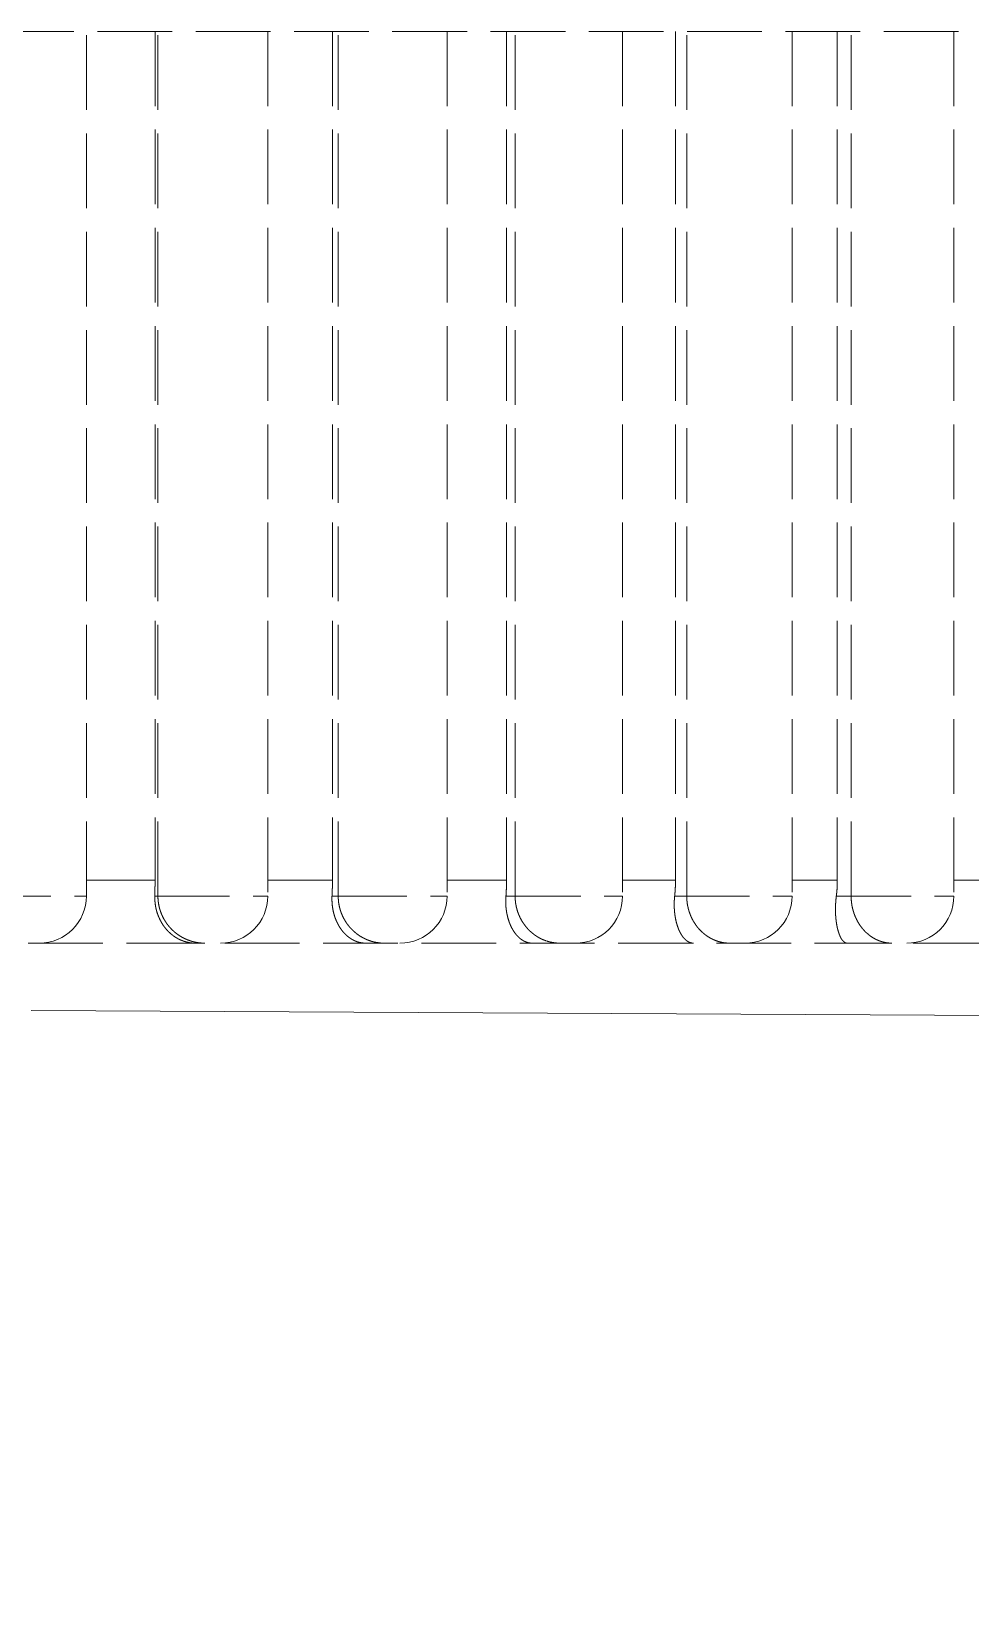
# Model space of a CAD drawing. Header units: millimetres. Extents: x -159872 to 386485, y -250577 to 158966.
# Drawn here: x -44064 to -44049.07, y -44542.75 to -44517.86 of the extents above; entities that cross this region are included whole.
import ezdxf

# ---------------------------------------------------------------- set-up
doc = ezdxf.new("R2010")
doc.units = ezdxf.units.MM
doc.linetypes.add('Line Type-17', pattern=[1.5625, 1.1875, -0.375])
doc.layers.add('None', color=7, linetype='Continuous', lineweight=5)

# ---------------------------------------------------------------- blocks, each defined once
blk = doc.blocks.new('Group-156')
at = {"layer": 'None', "color": 7, "linetype": 'Line Type-17', "lineweight": 13, "transparency": 33554687}
for p, q in [((-104708.709, -8060.346), (-104766.309, -8060.346)), ((-104736.634, -8074.096), (-104736.634, -8060.346)), ((-104735.543, -8060.346), (-104735.543, -8073.846)), ((-104735.497, -8074.096), (-104735.497, -8060.346)), ((-104733.751, -8060.346), (-104733.751, -8074.096)), ((-104732.723, -8060.346), (-104732.723, -8073.846)), ((-104732.632, -8074.096), (-104732.632, -8060.346)), ((-104730.901, -8060.346), (-104730.901, -8074.096)), ((-104729.956, -8060.346), (-104729.956, -8073.846)), ((-104729.82, -8074.096), (-104729.82, -8060.346)), ((-104728.113, -8060.346), (-104728.113, -8074.096)), ((-104727.271, -8060.346), (-104727.271, -8073.846)), ((-104727.092, -8074.096), (-104727.092, -8060.346)), ((-104725.418, -8060.346), (-104725.418, -8074.096)), ((-104724.699, -8060.346), (-104724.699, -8073.846)), ((-104724.479, -8074.096), (-104724.479, -8060.346)), ((-104722.846, -8060.346), (-104722.846, -8074.096)), ((-104735.543, -8073.846), (-104736.634, -8073.846)), ((-104732.723, -8073.846), (-104733.751, -8073.846)), ((-104729.956, -8073.846), (-104730.901, -8073.846)), ((-104727.271, -8073.846), (-104728.113, -8073.846)), ((-104724.699, -8073.846), (-104725.418, -8073.846)), ((-104722.267, -8073.846), (-104722.846, -8073.846)), ((-104738.384, -8074.096), (-104736.634, -8074.096)), ((-104735.546, -8074.096), (-104733.751, -8074.096)), ((-104732.729, -8074.096), (-104730.901, -8074.096)), ((-104729.965, -8074.096), (-104728.113, -8074.096)), ((-104727.284, -8074.096), (-104725.418, -8074.096)), ((-104724.715, -8074.096), (-104722.846, -8074.096)), ((-104709.809, -8074.846), (-104765.209, -8074.846)), ((-104729.305, -8074.816), (-104729.327, -8074.809))]:
    blk.add_line(p, q, dxfattribs=at)
at = {"layer": 'None', "color": 7, "linetype": 'Line Type-17', "lineweight": 13, "transparency": 33554687, "flags": 128}
for points in [[(-104735.546, -8074.096), (-104735.546, -8074.087, 0.001955), (-104735.544, -8074.034), (-104735.544, -8074.032, 0.001027), (-104735.544, -8073.982, 0.001664), (-104735.543, -8073.931), (-104735.543, -8073.921, 0.002081), (-104735.543, -8073.85), (-104735.543, -8073.846), (-104735.543, -8073.846)], [(-104732.729, -8074.096), (-104732.729, -8074.087, 0.003946), (-104732.727, -8074.033), (-104732.726, -8074.03, 0.002039), (-104732.725, -8073.981, 0.003179), (-104732.724, -8073.932), (-104732.723, -8073.921, 0.004206), (-104732.723, -8073.851), (-104732.723, -8073.846), (-104732.723, -8073.846)], [(-104729.965, -8074.096), (-104729.965, -8074.092, 0.004312), (-104729.962, -8074.047), (-104729.962, -8074.043, 0.003065), (-104729.96, -8074.005, 0.003044), (-104729.958, -8073.967), (-104729.958, -8073.967, 0.003184), (-104729.957, -8073.927), (-104729.957, -8073.926, 0.003161), (-104729.956, -8073.886), (-104729.956, -8073.886, 0.00309), (-104729.956, -8073.846), (-104729.956, -8073.846)], [(-104727.284, -8074.096), (-104727.284, -8074.092, 0.005652), (-104727.279, -8074.047), (-104727.279, -8074.043, 0.004024), (-104727.276, -8074.005, 0.004004), (-104727.274, -8073.967), (-104727.274, -8073.967, 0.004187), (-104727.272, -8073.927), (-104727.272, -8073.926, 0.004159), (-104727.271, -8073.886), (-104727.271, -8073.886, 0.004068), (-104727.271, -8073.846), (-104727.271, -8073.846)], [(-104724.715, -8074.096), (-104724.714, -8074.092, 0.006914), (-104724.709, -8074.047), (-104724.709, -8074.044, 0.004933), (-104724.705, -8074.005, 0.004918), (-104724.702, -8073.967), (-104724.702, -8073.967, 0.005142), (-104724.7, -8073.927), (-104724.7, -8073.926, 0.005111), (-104724.699, -8073.886), (-104724.699, -8073.886, 0.005002), (-104724.699, -8073.846), (-104724.699, -8073.846)], [(-104734.9, -8074.846), (-104734.901, -8074.846, -0.010361), (-104734.924, -8074.845, -0.010221), (-104734.947, -8074.844), (-104734.947, -8074.844, -0.010118), (-104734.971, -8074.841), (-104734.971, -8074.841, -0.010041), (-104734.994, -8074.838, -0.00999), (-104735.017, -8074.833, -0.009968), (-104735.04, -8074.828, -0.009967), (-104735.062, -8074.822), (-104735.063, -8074.822, -0.010008), (-104735.085, -8074.815), (-104735.085, -8074.815, -0.009625), (-104735.106, -8074.807, -0.009487), (-104735.127, -8074.799, -0.009362), (-104735.148, -8074.79, -0.009245), (-104735.168, -8074.78, -0.00914), (-104735.188, -8074.769, -0.009046), (-104735.208, -8074.758, -0.008962), (-104735.227, -8074.746), (-104735.227, -8074.745, -0.008894), (-104735.245, -8074.733), (-104735.246, -8074.733, -0.008653), (-104735.263, -8074.719, -0.00853), (-104735.281, -8074.706, -0.008416), (-104735.298, -8074.691, -0.008311), (-104735.314, -8074.676, -0.008214), (-104735.33, -8074.661, -0.008143), (-104735.346, -8074.645), (-104735.35, -8074.641, -0.016035), (-104735.372, -8074.615), (-104735.375, -8074.611, -0.007982), (-104735.389, -8074.594, -0.007884), (-104735.402, -8074.576, -0.007807), (-104735.415, -8074.557), (-104735.418, -8074.552, -0.015301), (-104735.436, -8074.524, -0.007545), (-104735.453, -8074.494, -0.014883), (-104735.468, -8074.464), (-104735.468, -8074.464, -0.007545), (-104735.482, -8074.433), (-104735.483, -8074.433, -0.014873), (-104735.495, -8074.401, -0.007359), (-104735.507, -8074.368, -0.014567), (-104735.517, -8074.335), (-104735.52, -8074.324, -0.014413), (-104735.528, -8074.29), (-104735.529, -8074.285, -0.007409), (-104735.534, -8074.261, -0.00737), (-104735.537, -8074.238), (-104735.538, -8074.232, -0.014616), (-104735.542, -8074.196), (-104735.543, -8074.19, -0.014532), (-104735.546, -8074.143), (-104735.546, -8074.143, -0.014078), (-104735.546, -8074.096), (-104735.546, -8074.096)], [(-104734.981, -8074.809), (-104734.984, -8074.808, -0.01199), (-104735.014, -8074.797), (-104735.015, -8074.797, -0.009506), (-104735.041, -8074.786, -0.009457), (-104735.067, -8074.775), (-104735.067, -8074.775, -0.009427), (-104735.092, -8074.762, -0.009419), (-104735.117, -8074.749, -0.009432), (-104735.142, -8074.734, -0.009463), (-104735.165, -8074.719, -0.009531), (-104735.189, -8074.703, -0.009549), (-104735.211, -8074.686, -0.009496), (-104735.233, -8074.668, -0.009457), (-104735.254, -8074.649, -0.00943), (-104735.275, -8074.63, -0.009415), (-104735.294, -8074.609, -0.009412), (-104735.313, -8074.588, -0.009421), (-104735.331, -8074.567, -0.009448), (-104735.349, -8074.544, -0.009474), (-104735.365, -8074.521, -0.00944), (-104735.38, -8074.498, -0.009412), (-104735.395, -8074.473, -0.009396), (-104735.409, -8074.449, -0.009392), (-104735.422, -8074.423, -0.0094), (-104735.434, -8074.398, -0.009421), (-104735.444, -8074.372, -0.009454), (-104735.454, -8074.345, -0.009503), (-104735.463, -8074.318, -0.009452), (-104735.471, -8074.291, -0.009391), (-104735.478, -8074.263, -0.009352), (-104735.484, -8074.235, -0.009333), (-104735.488, -8074.207, -0.009335), (-104735.492, -8074.179), (-104735.492, -8074.179, -0.009358), (-104735.495, -8074.151), (-104735.495, -8074.151, -0.009402), (-104735.496, -8074.123), (-104735.496, -8074.123, -0.008874), (-104735.497, -8074.096), (-104735.497, -8074.096)], [(-104732.194, -8074.846), (-104732.196, -8074.846, -0.015158), (-104732.218, -8074.845), (-104732.219, -8074.845, -0.011825), (-104732.239, -8074.843, -0.011605), (-104732.258, -8074.841), (-104732.258, -8074.841, -0.011418), (-104732.277, -8074.837), (-104732.277, -8074.837, -0.011272), (-104732.296, -8074.833, -0.01117), (-104732.315, -8074.828, -0.011102), (-104732.334, -8074.822), (-104732.334, -8074.822, -0.011114), (-104732.352, -8074.815), (-104732.352, -8074.815, -0.010919), (-104732.37, -8074.807, -0.010611), (-104732.387, -8074.799, -0.010314), (-104732.405, -8074.79, -0.010026), (-104732.421, -8074.78, -0.00975), (-104732.438, -8074.769, -0.009488), (-104732.454, -8074.758, -0.009242), (-104732.469, -8074.747, -0.009019), (-104732.484, -8074.734), (-104732.485, -8074.734, -0.009015), (-104732.499, -8074.721), (-104732.5, -8074.721, -0.008802), (-104732.514, -8074.708), (-104732.514, -8074.708, -0.008571), (-104732.528, -8074.693, -0.008345), (-104732.542, -8074.679, -0.008127), (-104732.555, -8074.664, -0.007918), (-104732.568, -8074.648, -0.00772), (-104732.58, -8074.633, -0.007532), (-104732.591, -8074.616), (-104732.592, -8074.616, -0.007663), (-104732.603, -8074.599), (-104732.606, -8074.595, -0.014939), (-104732.622, -8074.568), (-104732.622, -8074.568, -0.007253), (-104732.637, -8074.54, -0.01399), (-104732.651, -8074.512, -0.006795), (-104732.664, -8074.484), (-104732.664, -8074.484, -0.013349), (-104732.676, -8074.454), (-104732.678, -8074.449, -0.01345), (-104732.692, -8074.408), (-104732.692, -8074.407, -0.013088), (-104732.704, -8074.365, -0.012752), (-104732.714, -8074.322), (-104732.714, -8074.321, -0.012556), (-104732.721, -8074.278), (-104732.721, -8074.277, -0.012887), (-104732.727, -8074.232), (-104732.727, -8074.231, -0.012728), (-104732.73, -8074.185), (-104732.73, -8074.184, -0.012616), (-104732.731, -8074.14), (-104732.731, -8074.138, -0.011381), (-104732.73, -8074.096), (-104732.729, -8074.096)], [(-104731.949, -8074.844), (-104731.949, -8074.844, -0.007348), (-104731.971, -8074.842, -0.007813), (-104731.993, -8074.839), (-104731.999, -8074.838, -0.015604), (-104732.032, -8074.833), (-104732.041, -8074.831, -0.011734), (-104732.068, -8074.825), (-104732.071, -8074.824, -0.007855), (-104732.093, -8074.819, -0.007899), (-104732.115, -8074.812), (-104732.117, -8074.811, -0.011678), (-104732.144, -8074.802), (-104732.146, -8074.801, -0.010114), (-104732.173, -8074.791, -0.010052), (-104732.2, -8074.779, -0.010006), (-104732.226, -8074.766, -0.009977), (-104732.252, -8074.752, -0.009966), (-104732.277, -8074.738, -0.009969), (-104732.302, -8074.722, -0.010003), (-104732.325, -8074.705), (-104732.326, -8074.705, -0.010046), (-104732.349, -8074.687), (-104732.349, -8074.687, -0.009976), (-104732.371, -8074.668, -0.009913), (-104732.393, -8074.649, -0.009865), (-104732.414, -8074.628, -0.009832), (-104732.434, -8074.607, -0.009817), (-104732.454, -8074.585, -0.009815), (-104732.472, -8074.562, -0.009841), (-104732.49, -8074.539), (-104732.49, -8074.539, -0.009886), (-104732.507, -8074.514), (-104732.507, -8074.514, -0.009834), (-104732.522, -8074.489, -0.00979), (-104732.537, -8074.464, -0.00976), (-104732.551, -8074.438, -0.009742), (-104732.564, -8074.411, -0.009739), (-104732.575, -8074.384, -0.009745), (-104732.586, -8074.356, -0.00978), (-104732.595, -8074.328), (-104732.595, -8074.328, -0.009785), (-104732.604, -8074.3), (-104732.604, -8074.3, -0.00971), (-104732.611, -8074.271, -0.009658), (-104732.617, -8074.242, -0.009629), (-104732.623, -8074.213, -0.009622), (-104732.627, -8074.183), (-104732.627, -8074.183, -0.009638), (-104732.629, -8074.154), (-104732.629, -8074.153, -0.009677), (-104732.631, -8074.125), (-104732.631, -8074.124, -0.00913), (-104732.632, -8074.097), (-104732.632, -8074.096)], [(-104729.547, -8074.846), (-104729.549, -8074.846, -0.021638), (-104729.568, -8074.845), (-104729.57, -8074.845, -0.014336), (-104729.585, -8074.843, -0.013861), (-104729.6, -8074.84), (-104729.6, -8074.84, -0.013419), (-104729.616, -8074.837), (-104729.616, -8074.837, -0.013047), (-104729.631, -8074.832), (-104729.631, -8074.832, -0.012749), (-104729.645, -8074.827), (-104729.646, -8074.827, -0.012524), (-104729.66, -8074.821, -0.011662), (-104729.673, -8074.815), (-104729.674, -8074.815, -0.012776), (-104729.687, -8074.808), (-104729.688, -8074.808, -0.012194), (-104729.702, -8074.799, -0.011614), (-104729.716, -8074.79, -0.011035), (-104729.729, -8074.781, -0.010465), (-104729.742, -8074.771, -0.009912), (-104729.754, -8074.76, -0.009383), (-104729.766, -8074.749, -0.008871), (-104729.778, -8074.737), (-104729.778, -8074.737, -0.008933), (-104729.79, -8074.725), (-104729.79, -8074.724, -0.00886), (-104729.801, -8074.711), (-104729.802, -8074.711, -0.00852), (-104729.813, -8074.697, -0.00818), (-104729.824, -8074.683, -0.007844), (-104729.834, -8074.668, -0.007514), (-104729.844, -8074.654, -0.007191), (-104729.853, -8074.638, -0.00688), (-104729.862, -8074.623), (-104729.862, -8074.623, -0.006753), (-104729.871, -8074.607), (-104729.871, -8074.607, -0.006989), (-104729.88, -8074.59), (-104729.88, -8074.589, -0.00683), (-104729.888, -8074.572), (-104729.891, -8074.567, -0.012926), (-104729.902, -8074.54, -0.006189), (-104729.913, -8074.513, -0.011763), (-104729.922, -8074.485), (-104729.924, -8074.48, -0.01144), (-104729.935, -8074.442), (-104729.935, -8074.441, -0.011502), (-104729.945, -8074.401), (-104729.945, -8074.4, -0.011099), (-104729.954, -8074.359, -0.010711), (-104729.96, -8074.317), (-104729.96, -8074.316, -0.010521), (-104729.965, -8074.274), (-104729.965, -8074.273, -0.010849), (-104729.968, -8074.229), (-104729.968, -8074.228, -0.010721), (-104729.969, -8074.183), (-104729.969, -8074.182, -0.010619), (-104729.968, -8074.138), (-104729.968, -8074.137, -0.009561), (-104729.965, -8074.096), (-104729.965, -8074.096)], [(-104729.486, -8074.731), (-104729.489, -8074.729, -0.014573), (-104729.518, -8074.709), (-104729.521, -8074.706, -0.01022), (-104729.542, -8074.689), (-104729.543, -8074.689, -0.008928), (-104729.562, -8074.672, -0.008839), (-104729.582, -8074.655, -0.008764), (-104729.6, -8074.637, -0.008706), (-104729.618, -8074.619, -0.008663), (-104729.635, -8074.599, -0.008638), (-104729.651, -8074.58, -0.008626), (-104729.667, -8074.559, -0.008642), (-104729.682, -8074.538), (-104729.682, -8074.538, -0.008737), (-104729.697, -8074.517), (-104729.697, -8074.517, -0.008684), (-104729.711, -8074.495, -0.008628), (-104729.724, -8074.472, -0.008578), (-104729.736, -8074.449, -0.008535), (-104729.747, -8074.425, -0.008499), (-104729.758, -8074.402, -0.008472), (-104729.768, -8074.377, -0.008451), (-104729.777, -8074.353, -0.008446), (-104729.785, -8074.328), (-104729.785, -8074.328, -0.008478), (-104729.792, -8074.303), (-104729.792, -8074.303, -0.008418), (-104729.799, -8074.277, -0.008371), (-104729.804, -8074.252, -0.00834), (-104729.809, -8074.226, -0.008322), (-104729.813, -8074.2, -0.00832), (-104729.816, -8074.173, -0.008332), (-104729.818, -8074.147), (-104729.818, -8074.147, -0.00836), (-104729.819, -8074.121), (-104729.819, -8074.121, -0.007877), (-104729.82, -8074.096), (-104729.82, -8074.096)], [(-104726.987, -8074.846), (-104726.987, -8074.846, -0.020879), (-104726.999, -8074.845, -0.019529), (-104727.01, -8074.844), (-104727.01, -8074.844, -0.018256), (-104727.022, -8074.841), (-104727.022, -8074.841, -0.017078), (-104727.033, -8074.838), (-104727.033, -8074.838, -0.016025), (-104727.044, -8074.834), (-104727.044, -8074.834, -0.015115), (-104727.055, -8074.83), (-104727.055, -8074.83, -0.014358), (-104727.066, -8074.824), (-104727.066, -8074.824, -0.013749), (-104727.075, -8074.819, -0.010541), (-104727.084, -8074.813), (-104727.085, -8074.813, -0.014962), (-104727.094, -8074.806), (-104727.095, -8074.806, -0.013998), (-104727.105, -8074.797), (-104727.105, -8074.797, -0.012991), (-104727.116, -8074.788, -0.011959), (-104727.125, -8074.779, -0.010926), (-104727.134, -8074.769, -0.009904), (-104727.143, -8074.759, -0.008917), (-104727.152, -8074.748, -0.007921), (-104727.16, -8074.737), (-104727.16, -8074.737, -0.007979), (-104727.168, -8074.725), (-104727.168, -8074.724, -0.008063), (-104727.177, -8074.711), (-104727.177, -8074.711, -0.007692), (-104727.185, -8074.697, -0.007317), (-104727.193, -8074.683, -0.006941), (-104727.201, -8074.669, -0.006566), (-104727.208, -8074.655, -0.006195), (-104727.214, -8074.64, -0.005833), (-104727.221, -8074.625), (-104727.221, -8074.625, -0.005584), (-104727.227, -8074.61), (-104727.228, -8074.605, -0.011766), (-104727.238, -8074.58), (-104727.238, -8074.58, -0.005596), (-104727.246, -8074.553, -0.010472), (-104727.254, -8074.527, -0.004952), (-104727.261, -8074.5, -0.009215), (-104727.267, -8074.473), (-104727.268, -8074.468, -0.009278), (-104727.275, -8074.43), (-104727.275, -8074.429, -0.009153), (-104727.281, -8074.389), (-104727.281, -8074.388, -0.008803), (-104727.286, -8074.348, -0.008453), (-104727.289, -8074.307), (-104727.289, -8074.306, -0.00846), (-104727.291, -8074.264), (-104727.291, -8074.264, -0.008699), (-104727.291, -8074.22), (-104727.291, -8074.22, -0.008629), (-104727.29, -8074.175), (-104727.29, -8074.173, -0.008571), (-104727.287, -8074.133), (-104727.287, -8074.131, -0.006667), (-104727.284, -8074.096), (-104727.284, -8074.096)], [(-104726.619, -8074.809), (-104726.623, -8074.808, -0.015398), (-104726.653, -8074.796), (-104726.656, -8074.794, -0.010049), (-104726.68, -8074.784, -0.00992), (-104726.704, -8074.772), (-104726.704, -8074.772, -0.009804), (-104726.727, -8074.759, -0.009712), (-104726.749, -8074.746, -0.009647), (-104726.771, -8074.731, -0.009603), (-104726.792, -8074.716), (-104726.792, -8074.716, -0.009642), (-104726.813, -8074.7), (-104726.813, -8074.7, -0.009766), (-104726.834, -8074.682), (-104726.834, -8074.682, -0.009626), (-104726.854, -8074.664, -0.009497), (-104726.873, -8074.645, -0.009378), (-104726.892, -8074.626, -0.00927), (-104726.91, -8074.606, -0.009174), (-104726.927, -8074.585, -0.00909), (-104726.943, -8074.563, -0.009023), (-104726.958, -8074.541), (-104726.958, -8074.541, -0.009134), (-104726.973, -8074.518), (-104726.973, -8074.518, -0.009088), (-104726.987, -8074.495), (-104726.987, -8074.495, -0.008999), (-104727.001, -8074.47, -0.00892), (-104727.013, -8074.446, -0.008849), (-104727.025, -8074.421, -0.008789), (-104727.035, -8074.395, -0.00874), (-104727.045, -8074.369, -0.008702), (-104727.054, -8074.343), (-104727.054, -8074.343, -0.008727), (-104727.062, -8074.316), (-104727.062, -8074.316, -0.008732), (-104727.069, -8074.289), (-104727.069, -8074.289, -0.008663), (-104727.075, -8074.262, -0.008609), (-104727.081, -8074.234, -0.008571), (-104727.085, -8074.206, -0.008548), (-104727.088, -8074.179, -0.008541), (-104727.091, -8074.151), (-104727.091, -8074.15, -0.008549), (-104727.092, -8074.123), (-104727.092, -8074.123, -0.008038), (-104727.092, -8074.096), (-104727.092, -8074.096)], [(-104724.542, -8074.846), (-104724.543, -8074.846, -0.021212), (-104724.547, -8074.845), (-104724.547, -8074.845, -0.01614), (-104724.551, -8074.845, -0.015352), (-104724.555, -8074.844), (-104724.555, -8074.844, -0.014513), (-104724.559, -8074.843), (-104724.559, -8074.843, -0.013844), (-104724.563, -8074.842), (-104724.564, -8074.842, -0.024836), (-104724.569, -8074.84), (-104724.57, -8074.839, -0.021638), (-104724.577, -8074.835), (-104724.577, -8074.835, -0.018858), (-104724.584, -8074.831), (-104724.584, -8074.831, -0.016478), (-104724.591, -8074.826), (-104724.591, -8074.826, -0.014506), (-104724.597, -8074.821, -0.012836), (-104724.604, -8074.816), (-104724.604, -8074.815, -0.016678), (-104724.611, -8074.808), (-104724.612, -8074.807, -0.015754), (-104724.619, -8074.799), (-104724.619, -8074.799, -0.013545), (-104724.625, -8074.79, -0.013031), (-104724.632, -8074.781), (-104724.632, -8074.781, -0.011468), (-104724.638, -8074.771, -0.009855), (-104724.643, -8074.761, -0.008239), (-104724.648, -8074.751), (-104724.648, -8074.751, -0.006582), (-104724.653, -8074.742, -0.003837), (-104724.657, -8074.733), (-104724.657, -8074.731, -0.00762), (-104724.663, -8074.718), (-104724.665, -8074.713, -0.010904), (-104724.673, -8074.691), (-104724.674, -8074.688, -0.009995), (-104724.683, -8074.66), (-104724.683, -8074.66, -0.009111), (-104724.691, -8074.632), (-104724.692, -8074.63, -0.007526), (-104724.697, -8074.608), (-104724.698, -8074.606, -0.004682), (-104724.701, -8074.589, -0.004482), (-104724.705, -8074.571, -0.004316), (-104724.708, -8074.554), (-104724.709, -8074.549, -0.007875), (-104724.713, -8074.523, -0.003657), (-104724.717, -8074.497, -0.00661), (-104724.72, -8074.47), (-104724.721, -8074.462, -0.008767), (-104724.724, -8074.418), (-104724.725, -8074.414, -0.00657), (-104724.727, -8074.374, -0.006385), (-104724.728, -8074.334, -0.006183), (-104724.728, -8074.294), (-104724.728, -8074.293, -0.006494), (-104724.727, -8074.251), (-104724.727, -8074.25, -0.00659), (-104724.725, -8074.207), (-104724.725, -8074.207, -0.00658), (-104724.722, -8074.163), (-104724.721, -8074.157, -0.010072), (-104724.715, -8074.102), (-104724.715, -8074.096), (-104724.715, -8074.096)], [(-104724.211, -8074.702), (-104724.214, -8074.7, -0.012467), (-104724.235, -8074.681), (-104724.237, -8074.68, -0.008853), (-104724.254, -8074.663, -0.008691), (-104724.271, -8074.646), (-104724.271, -8074.646, -0.00854), (-104724.287, -8074.628, -0.008405), (-104724.303, -8074.609, -0.008285), (-104724.318, -8074.59, -0.008183), (-104724.332, -8074.571, -0.008098), (-104724.346, -8074.551), (-104724.346, -8074.551, -0.008127), (-104724.359, -8074.53), (-104724.359, -8074.53, -0.008267), (-104724.372, -8074.509), (-104724.372, -8074.509, -0.00816), (-104724.384, -8074.487, -0.008057), (-104724.395, -8074.464, -0.007957), (-104724.406, -8074.442, -0.007863), (-104724.416, -8074.419, -0.007773), (-104724.425, -8074.395, -0.00769), (-104724.434, -8074.372, -0.007612), (-104724.441, -8074.348), (-104724.441, -8074.348, -0.00757), (-104724.448, -8074.323), (-104724.448, -8074.323, -0.007651), (-104724.455, -8074.299), (-104724.455, -8074.299, -0.007589), (-104724.461, -8074.273, -0.007538), (-104724.466, -8074.248, -0.007496), (-104724.47, -8074.223, -0.007465), (-104724.473, -8074.197, -0.007445), (-104724.476, -8074.172, -0.007435), (-104724.478, -8074.146), (-104724.478, -8074.146, -0.007436), (-104724.479, -8074.121), (-104724.479, -8074.12, -0.006983), (-104724.479, -8074.096), (-104724.479, -8074.096)], [(-104734.751, -8074.846), (-104734.751, -8074.846, -0.005778), (-104734.768, -8074.845, -0.006105), (-104734.786, -8074.845), (-104734.786, -8074.845, -0.006062), (-104734.804, -8074.844), (-104734.804, -8074.844, -0.006027), (-104734.822, -8074.842, -0.006001), (-104734.84, -8074.84, -0.005983), (-104734.857, -8074.838, -0.005974), (-104734.875, -8074.835, -0.005974), (-104734.893, -8074.832, -0.005983), (-104734.911, -8074.828, -0.006), (-104734.928, -8074.824), (-104734.928, -8074.824, -0.006026), (-104734.945, -8074.82, -0.006061), (-104734.963, -8074.815), (-104734.963, -8074.815, -0.00649), (-104734.981, -8074.809), (-104734.981, -8074.809), (-104734.981, -8074.809)], [(-104731.898, -8074.846), (-104731.899, -8074.846, -0.017248), (-104731.948, -8074.844), (-104731.949, -8074.844)], [(-104729.327, -8074.809), (-104729.329, -8074.808, -0.006586), (-104729.343, -8074.803), (-104729.344, -8074.803, -0.004538), (-104729.356, -8074.798, -0.00451), (-104729.367, -8074.794, -0.004489), (-104729.379, -8074.789), (-104729.382, -8074.788, -0.008901), (-104729.399, -8074.78, -0.004427), (-104729.415, -8074.772, -0.00882), (-104729.432, -8074.763, -0.0044), (-104729.448, -8074.754, -0.0088), (-104729.464, -8074.745), (-104729.467, -8074.743, -0.007995), (-104729.486, -8074.731), (-104729.486, -8074.731)], [(-104729.107, -8074.846), (-104729.11, -8074.846, -0.010275), (-104729.131, -8074.845), (-104729.134, -8074.845, -0.005414), (-104729.149, -8074.844, -0.005384), (-104729.164, -8074.843, -0.005354), (-104729.178, -8074.842, -0.005331), (-104729.193, -8074.84, -0.005313), (-104729.207, -8074.838, -0.005301), (-104729.222, -8074.836, -0.005296), (-104729.236, -8074.833, -0.005297), (-104729.25, -8074.83, -0.005303), (-104729.265, -8074.827, -0.005312), (-104729.279, -8074.823), (-104729.282, -8074.823, -0.009689), (-104729.302, -8074.817), (-104729.304, -8074.816), (-104729.305, -8074.816)], [(-104726.407, -8074.846), (-104726.41, -8074.846, -0.01024), (-104726.431, -8074.845), (-104726.433, -8074.845, -0.006457), (-104726.449, -8074.844, -0.006403), (-104726.465, -8074.843), (-104726.465, -8074.843, -0.006353), (-104726.481, -8074.841, -0.006313), (-104726.497, -8074.839, -0.006283), (-104726.513, -8074.837, -0.006264), (-104726.529, -8074.834, -0.006254), (-104726.544, -8074.83, -0.006255), (-104726.56, -8074.827), (-104726.56, -8074.827, -0.006266), (-104726.576, -8074.823), (-104726.576, -8074.823, -0.006287), (-104726.591, -8074.818), (-104726.592, -8074.818, -0.006319), (-104726.606, -8074.813), (-104726.606, -8074.813, -0.005166), (-104726.619, -8074.809), (-104726.619, -8074.809)], [(-104723.83, -8074.846, -0.006445), (-104723.845, -8074.845), (-104723.846, -8074.845, -0.00849), (-104723.862, -8074.845), (-104723.863, -8074.845, -0.008404), (-104723.882, -8074.843), (-104723.882, -8074.843, -0.008331), (-104723.901, -8074.841), (-104723.901, -8074.841, -0.008271), (-104723.92, -8074.838, -0.008226), (-104723.938, -8074.835, -0.008194), (-104723.957, -8074.831, -0.008175), (-104723.975, -8074.826, -0.008172), (-104723.994, -8074.821, -0.008177), (-104724.012, -8074.815, -0.008218), (-104724.03, -8074.809), (-104724.03, -8074.809, -0.008395), (-104724.048, -8074.802), (-104724.048, -8074.802, -0.00826), (-104724.066, -8074.794, -0.00813), (-104724.084, -8074.786, -0.008008), (-104724.101, -8074.777, -0.007896), (-104724.118, -8074.768, -0.007794), (-104724.135, -8074.758, -0.007703), (-104724.151, -8074.747, -0.007622), (-104724.168, -8074.736), (-104724.168, -8074.736, -0.007554), (-104724.183, -8074.725), (-104724.184, -8074.724, -0.007497), (-104724.198, -8074.713), (-104724.199, -8074.713, -0.006058), (-104724.211, -8074.703), (-104724.211, -8074.702)]]:
    blk.add_lwpolyline(points, format="xyb", dxfattribs=at)
at = {"layer": 'None', "color": 7, "lineweight": 13, "transparency": 33554687, "flags": 128}
blk.add_lwpolyline([(-104737.509, -8075.918), (-104720.078, -8076.006), (-104702.176, -8076.279), (-104684.778, -8076.721), (-104667.899, -8077.317), (-104651.55, -8078.051), (-104635.742, -8078.908), (-104620.541, -8079.869), (-104606.06, -8080.909), (-104592.399, -8082.001), (-104579.789, -8083.101), (-104568.636, -8084.142), (-104564.494, -8084.544)], dxfattribs=at)
blk.add_lwpolyline([(-104737.509, -8087.036), (-104734.91, -8087.036, 0.000767), (-104714.665, -8087.002), (-104711.391, -8086.991, 0.000406), (-104697.694, -8086.936, 0.000179), (-104683.996, -8086.865)], format="xyb", dxfattribs=at)
at = {"layer": 'None', "color": 7, "linetype": 'Line Type-17', "lineweight": 13, "transparency": 33554687}
for centre in [(-104737.384, -8074.096), (-104734.501, -8074.096), (-104731.651, -8074.096), (-104728.863, -8074.096), (-104726.168, -8074.096), (-104723.596, -8074.096)]:
    blk.add_arc(centre, 0.75, 270, 0, dxfattribs=at)
blk = doc.blocks.new('Group-157')
at = {"layer": 'None', "color": 7, "transparency": 33554687}
blk.add_blockref('Group-156', (0, 0), dxfattribs=at)

msp = doc.modelspace()

# ---------------------------------------------------------------- block references
at = {"layer": 'None', "color": 7, "transparency": 33554687}
msp.add_blockref('Group-157', (60673.51323, -36457.51522), dxfattribs=at)

doc.saveas('drawing.dxf')
